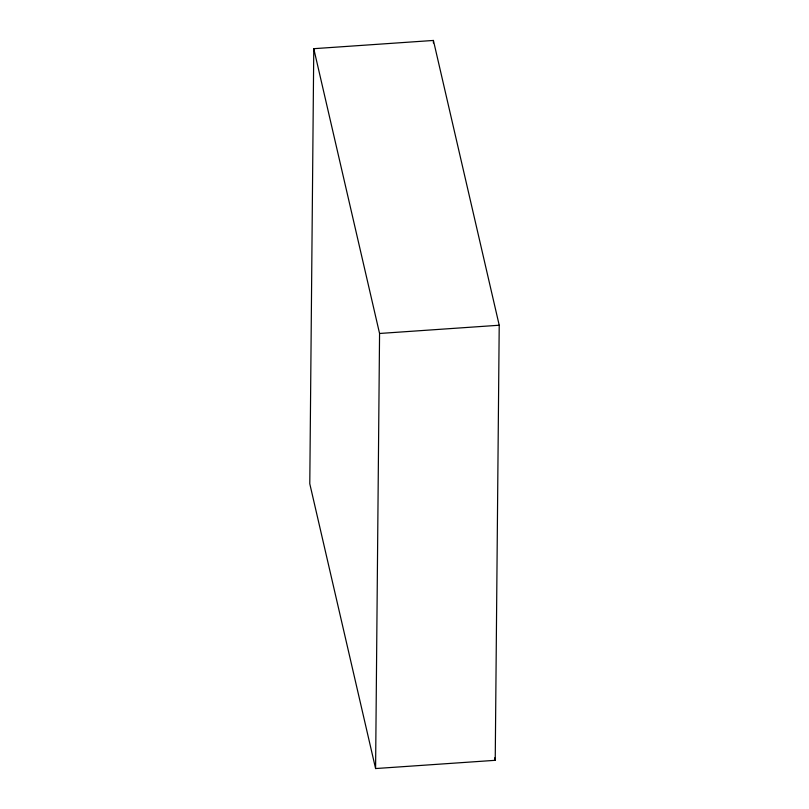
<?xml version="1.0" encoding="UTF-8"?>
<svg xmlns="http://www.w3.org/2000/svg" width="809" height="809" viewBox="0 0 809 809"><rect width="100%" height="100%" fill="white"/><g stroke="black" fill="none" stroke-linecap="round" stroke-linejoin="round"><path stroke-width="1.21" d="M313.771 48.682L309.786 483.762L375.588 768.55L495.229 760.318L499.214 325.238L433.412 40.45L313.771 48.682L379.563 333.47L375.588 768.55M433.391 42.968L433.412 40.45M379.563 333.47L499.214 325.238M494.663 757.861L495.229 760.318"/></g></svg>
